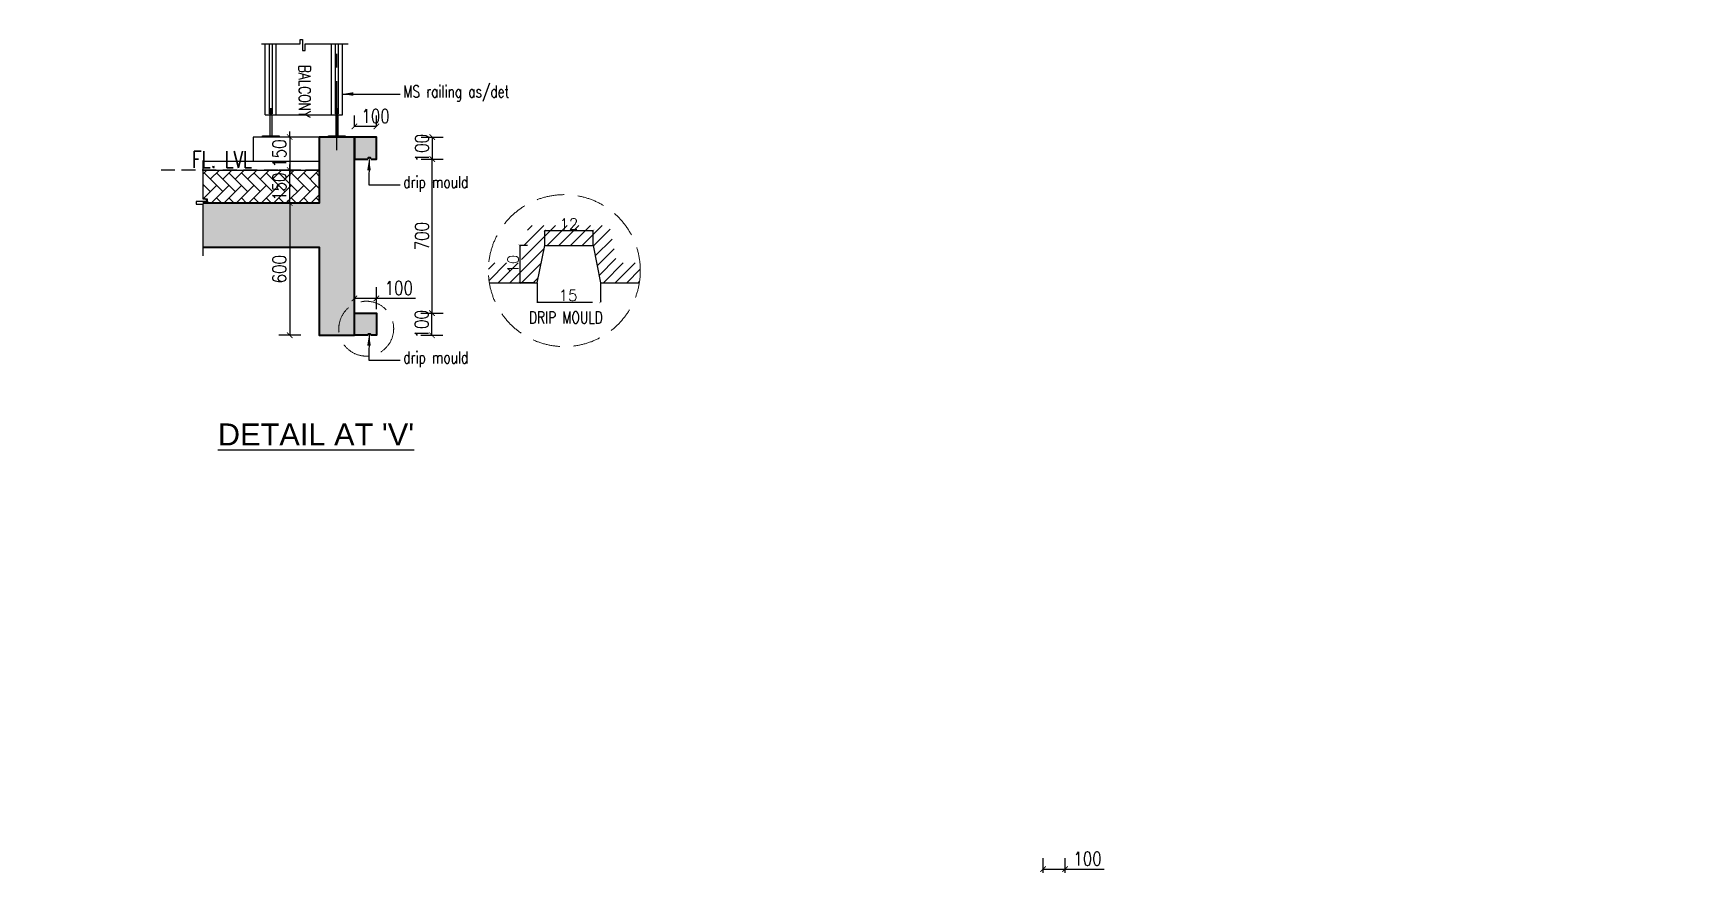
# Model space of a CAD drawing. Header units: millimetres. Extents: x 1066295 to 1300022, y -5734212 to -5454663.
# Drawn here: x 1076948 to 1084496, y -5620089 to -5616257 of the extents above; entities that cross this region are included whole.
import ezdxf

# ---------------------------------------------------------------- set-up
doc = ezdxf.new("R2010")
doc.units = ezdxf.units.MM
doc.header["$LTSCALE"] = 1000
doc.header["$MEASUREMENT"] = 0
for name, pattern in [('AUDIT_D_120904163729-0', [0]), ('T9_PROFILE SECTIONS$0$AUDIT_D_120904163729-0', [0]), ('T9_PROFILE SECTIONS$0$CENTER', [2, 1.25, -0.25, 0.25, -0.25]), ('T9_PROFILE SECTIONS$0$HIDDEN', [0.375, 0.25, -0.125]), ('T9_PROFILE SECTIONS$0$T10(T7 IS SIMILAR BUT MIRROR) - DIMENSION & TEXTING$0$HIDDEN', [0.375, 0.25, -0.125])]:
    doc.linetypes.add(name, pattern=pattern)
doc.layers.get('0').update_dxf_attribs({"linetype": 'AUDIT_D_120904163729-0'})
for name, color, linetype in [('T9_PROFILE SECTIONS$0$A-DETAIL MARKERS', 52, 'T9_PROFILE SECTIONS$0$HIDDEN'), ('T9_PROFILE SECTIONS$0$A-DIM', 2, 'Continuous'), ('T9_PROFILE SECTIONS$0$A-SUNK SLAB', 251, 'T9_PROFILE SECTIONS$0$AUDIT_D_120904163729-0'), ('T9_PROFILE SECTIONS$0$DIMDETAIL', 8, 'Continuous'), ('T9_PROFILE SECTIONS$0$Elev 01', 8, 'Continuous'), ('T9_PROFILE SECTIONS$0$F.F.L', 36, 'Continuous'), ('T9_PROFILE SECTIONS$0$GLASS', 5, 'Continuous'), ('T9_PROFILE SECTIONS$0$HATCH 150', 8, 'Continuous'), ('T9_PROFILE SECTIONS$0$T10(T7 IS SIMILAR BUT MIRROR) - DIMENSION & TEXTING$0$A-DIMENSIONS', 2, 'T9_PROFILE SECTIONS$0$T10(T7 IS SIMILAR BUT MIRROR) - DIMENSION & TEXTING$0$HIDDEN')]:
    doc.layers.add(name, color=color, linetype=linetype)
doc.layers.add('T9_PROFILE SECTIONS$0$A-SLAB', color=3, linetype='Continuous', lineweight=35)
doc.layers.add('T9_PROFILE SECTIONS$0$R0-18-10-2014-T1-1st Podium Floor Plan$0$Text', color=7, linetype='Continuous', lineweight=0)
doc.styles.add('T9_PROFILE SECTIONS$0$AMISH', font='arial.ttf')
doc.styles.add('T9_PROFILE SECTIONS$0$B-AR-ANNO-E DECK FLOOR$0$DIMTEXT', font='SIMPLEX.shx', dxfattribs={"width": 0.75})
doc.styles.add('T9_PROFILE SECTIONS$0$Romans 1', font='romans.shx', dxfattribs={"height": 100})
doc.styles.add('T9_PROFILE SECTIONS$0$text-cmn', font='romans.shx', dxfattribs={"width": 0.8})
doc.dimstyles.new('T9_PROFILE SECTIONS$0$ALPINE S', dxfattribs={"dimscale": 0, "dimtxt": 100, "dimasz": 75, "dimexe": 0, "dimexo": 0, "dimgap": 75, "dimtad": 1, "dimdec": 0, "dimzin": 0, "dimdsep": 46, "dimtxsty": 'T9_PROFILE SECTIONS$0$Romans 1', "dimblk": 'T9_PROFILE SECTIONS$0$_ArchTick', "dimcen": 0.09, "dimclrd": 256, "dimclre": 256, "dimclrt": 7, "dimadec": 0, "dimazin": 0, "dimtfac": 1, "dimtdec": 0, "dimtofl": 0, "dimtmove": 1, "dimatfit": 0, "dimldrblk": 'T9_PROFILE SECTIONS$0$_Open90', "dimfxl": 1, "dimtolj": 1, "dimtzin": 0, "dimarcsym": 0})
doc.dimstyles.new('T9_PROFILE SECTIONS$0$DIM 1-25', dxfattribs={"dimscale": 25, "dimtxt": 2.5, "dimasz": 1, "dimexe": 2, "dimexo": 2, "dimtad": 1, "dimdec": 0, "dimdsep": 46, "dimtxsty": 'T9_PROFILE SECTIONS$0$text-cmn', "dimblk": 'T9_PROFILE SECTIONS$0$_ArchTick', "dimcen": 2, "dimclrd": 1, "dimclre": 1, "dimclrt": 2, "dimadec": 0, "dimazin": 0, "dimtfac": 1, "dimtdec": 0, "dimtix": 1, "dimtmove": 0, "dimatfit": 3, "dimfxl": 2, "dimfxlon": 1, "dimlwd": -1, "dimlwe": -1, "dimarcsym": 0})

# ---------------------------------------------------------------- blocks, each defined once
blk = doc.blocks.new('T9_PROFILE SECTIONS$0$_ArchTick')
at = {"color": 0, "linetype": 'ByBlock', "const_width": 0.15}
blk.add_lwpolyline([(-0.5, -0.5), (0.5, 0.5)], dxfattribs=at)
blk = doc.blocks.new('*D521')
at = {"layer": 'T9_PROFILE SECTIONS$0$DIMDETAIL', "color": 1, "linetype": 'ByBlock', "transparency": 16777216}
for p, q in [((1080152.8, -5614281.9), (1080152.8, -5614231.9)), ((1080252.8, -5614281.9), (1080252.8, -5614231.9)), ((1080252.8, -5614281.9), (1080152.8, -5614281.9))]:
    blk.add_line(p, q, dxfattribs=at)
at = {"layer": 'T9_PROFILE SECTIONS$0$DIMDETAIL', "color": 1, "linetype": 'ByBlock', "transparency": 16777216, "xscale": 25, "yscale": 25, "zscale": 25, "rotation": 180}
blk.add_blockref('T9_PROFILE SECTIONS$0$_ArchTick', (1080152.8, -5614281.9), dxfattribs=at)
at = {"layer": 'T9_PROFILE SECTIONS$0$DIMDETAIL', "color": 1, "linetype": 'ByBlock', "transparency": 16777216, "xscale": 25, "yscale": 25, "zscale": 25}
blk.add_blockref('T9_PROFILE SECTIONS$0$_ArchTick', (1080252.8, -5614281.9), dxfattribs=at)
at = {"layer": 'T9_PROFILE SECTIONS$0$DIMDETAIL', "color": 7, "linetype": 'ByBlock', "transparency": 16777216, "insert": (1080248.6, -5614235.1), "char_height": 62.5, "attachment_point": 5, "style": 'T9_PROFILE SECTIONS$0$text-cmn'}
blk.add_mtext('100', dxfattribs=at)
blk = doc.blocks.new('*D522')
at = {"layer": 'T9_PROFILE SECTIONS$0$DIMDETAIL', "color": 1, "linetype": 'ByBlock', "transparency": 16777216}
for p, q in [((1080455.9, -5614330.3), (1080555.9, -5614330.3)), ((1080505.9, -5614330.3), (1080505.9, -5614430.3)), ((1080455.9, -5614430.3), (1080555.9, -5614430.3))]:
    blk.add_line(p, q, dxfattribs=at)
at = {"layer": 'T9_PROFILE SECTIONS$0$DIMDETAIL', "color": 1, "linetype": 'ByBlock', "transparency": 16777216, "xscale": 25, "yscale": 25, "zscale": 25}
for p, rotation in [((1080505.9, -5614330.3), 90), ((1080505.9, -5614430.3), 270)]:
    blk.add_blockref('T9_PROFILE SECTIONS$0$_ArchTick', p, dxfattribs=dict(at, rotation=rotation))
at = {"layer": 'T9_PROFILE SECTIONS$0$DIMDETAIL', "color": 7, "linetype": 'ByBlock', "transparency": 16777216, "insert": (1080459.1, -5614380.3), "char_height": 62.5, "attachment_point": 5, "rotation": 90, "style": 'T9_PROFILE SECTIONS$0$text-cmn'}
blk.add_mtext('100', dxfattribs=at)
blk = doc.blocks.new('*D523')
at = {"layer": 'T9_PROFILE SECTIONS$0$DIMDETAIL', "color": 1, "linetype": 'ByBlock', "transparency": 16777216}
for p, q in [((1080152.8, -5615112.7), (1080152.8, -5615012.7)), ((1080252.8, -5615112.7), (1080252.8, -5615012.7)), ((1080152.8, -5615062.7), (1080252.8, -5615062.7)), ((1080252.8, -5615062.7), (1080430.5, -5615062.7))]:
    blk.add_line(p, q, dxfattribs=at)
at = {"layer": 'T9_PROFILE SECTIONS$0$DIMDETAIL', "color": 1, "linetype": 'ByBlock', "transparency": 16777216, "xscale": 25, "yscale": 25, "zscale": 25, "rotation": 180}
blk.add_blockref('T9_PROFILE SECTIONS$0$_ArchTick', (1080152.8, -5615062.7), dxfattribs=at)
at = {"layer": 'T9_PROFILE SECTIONS$0$DIMDETAIL', "color": 1, "linetype": 'ByBlock', "transparency": 16777216, "xscale": 25, "yscale": 25, "zscale": 25}
blk.add_blockref('T9_PROFILE SECTIONS$0$_ArchTick', (1080252.8, -5615062.7), dxfattribs=at)
at = {"layer": 'T9_PROFILE SECTIONS$0$DIMDETAIL', "color": 7, "linetype": 'ByBlock', "transparency": 16777216, "insert": (1080354.1, -5615015.8), "char_height": 62.5, "attachment_point": 5, "style": 'T9_PROFILE SECTIONS$0$text-cmn'}
blk.add_mtext('100', dxfattribs=at)
blk = doc.blocks.new('*D524')
at = {"layer": 'T9_PROFILE SECTIONS$0$DIMDETAIL', "color": 1, "linetype": 'ByBlock', "transparency": 16777216}
for p, q in [((1080454.8, -5615130.3), (1080554.8, -5615130.3)), ((1080504.8, -5615230.3), (1080504.8, -5615130.3)), ((1080454.8, -5615230.3), (1080554.8, -5615230.3))]:
    blk.add_line(p, q, dxfattribs=at)
at = {"layer": 'T9_PROFILE SECTIONS$0$DIMDETAIL', "color": 1, "linetype": 'ByBlock', "transparency": 16777216, "xscale": 25, "yscale": 25, "zscale": 25}
for p, rotation in [((1080504.8, -5615130.3), 90), ((1080504.8, -5615230.3), 270)]:
    blk.add_blockref('T9_PROFILE SECTIONS$0$_ArchTick', p, dxfattribs=dict(at, rotation=rotation))
at = {"layer": 'T9_PROFILE SECTIONS$0$DIMDETAIL', "color": 7, "linetype": 'ByBlock', "transparency": 16777216, "insert": (1080457.9, -5615180.3), "char_height": 62.5, "attachment_point": 5, "rotation": 90, "style": 'T9_PROFILE SECTIONS$0$text-cmn'}
blk.add_mtext('100', dxfattribs=at)
blk = doc.blocks.new('*D525')
at = {"layer": 'T9_PROFILE SECTIONS$0$DIMDETAIL', "color": 1, "linetype": 'ByBlock', "transparency": 16777216}
for p, q in [((1079908.7, -5614630.3), (1079808.7, -5614630.3)), ((1079858.7, -5614630.3), (1079858.7, -5615230.3)), ((1079908.7, -5615230.3), (1079808.7, -5615230.3))]:
    blk.add_line(p, q, dxfattribs=at)
at = {"layer": 'T9_PROFILE SECTIONS$0$DIMDETAIL', "color": 1, "linetype": 'ByBlock', "transparency": 16777216, "xscale": 25, "yscale": 25, "zscale": 25}
for p, rotation in [((1079858.7, -5614630.3), 90), ((1079858.7, -5615230.3), 270)]:
    blk.add_blockref('T9_PROFILE SECTIONS$0$_ArchTick', p, dxfattribs=dict(at, rotation=rotation))
at = {"layer": 'T9_PROFILE SECTIONS$0$DIMDETAIL', "color": 7, "linetype": 'ByBlock', "transparency": 16777216, "insert": (1079811.9, -5614930.3), "char_height": 62.5, "attachment_point": 5, "rotation": 90, "style": 'T9_PROFILE SECTIONS$0$text-cmn'}
blk.add_mtext('600', dxfattribs=at)
blk = doc.blocks.new('*D526')
at = {"layer": 'T9_PROFILE SECTIONS$0$DIMDETAIL', "color": 1, "linetype": 'ByBlock', "transparency": 16777216}
for p, q in [((1079908.7, -5614330.3), (1079808.7, -5614330.3)), ((1079858.7, -5614330.3), (1079858.7, -5614305.3)), ((1079858.7, -5614330.3), (1079858.7, -5614480.3)), ((1079908.7, -5614480.3), (1079808.7, -5614480.3)), ((1079858.7, -5614480.3), (1079858.7, -5614505.3))]:
    blk.add_line(p, q, dxfattribs=at)
at = {"layer": 'T9_PROFILE SECTIONS$0$DIMDETAIL', "color": 1, "linetype": 'ByBlock', "transparency": 16777216, "xscale": 25, "yscale": 25, "zscale": 25}
for p, rotation in [((1079858.7, -5614330.3), 270), ((1079858.7, -5614480.3), 90)]:
    blk.add_blockref('T9_PROFILE SECTIONS$0$_ArchTick', p, dxfattribs=dict(at, rotation=rotation))
at = {"layer": 'T9_PROFILE SECTIONS$0$DIMDETAIL', "color": 7, "linetype": 'ByBlock', "transparency": 16777216, "insert": (1079811.9, -5614405.3), "char_height": 62.5, "attachment_point": 5, "rotation": 90, "style": 'T9_PROFILE SECTIONS$0$text-cmn'}
blk.add_mtext('150', dxfattribs=at)
blk = doc.blocks.new('*D527')
at = {"layer": 'T9_PROFILE SECTIONS$0$DIMDETAIL', "color": 1, "linetype": 'ByBlock', "transparency": 16777216}
for p, q in [((1080504.8, -5614430.3), (1080555.9, -5614430.3)), ((1080505.9, -5615130.3), (1080505.9, -5614430.3)), ((1080504.8, -5615130.3), (1080555.9, -5615130.3))]:
    blk.add_line(p, q, dxfattribs=at)
at = {"layer": 'T9_PROFILE SECTIONS$0$DIMDETAIL', "color": 1, "linetype": 'ByBlock', "transparency": 16777216, "xscale": 25, "yscale": 25, "zscale": 25}
for p, rotation in [((1080505.9, -5614430.3), 90), ((1080505.9, -5615130.3), 270)]:
    blk.add_blockref('T9_PROFILE SECTIONS$0$_ArchTick', p, dxfattribs=dict(at, rotation=rotation))
at = {"layer": 'T9_PROFILE SECTIONS$0$DIMDETAIL', "color": 7, "linetype": 'ByBlock', "transparency": 16777216, "insert": (1080459.1, -5614780.3), "char_height": 62.5, "attachment_point": 5, "rotation": 90, "style": 'T9_PROFILE SECTIONS$0$text-cmn'}
blk.add_mtext('700', dxfattribs=at)
blk = doc.blocks.new('*D528')
at = {"layer": 'T9_PROFILE SECTIONS$0$DIMDETAIL', "color": 1, "linetype": 'ByBlock', "transparency": 16777216}
for p, q in [((1079908.7, -5614480.3), (1079808.7, -5614480.3)), ((1079858.7, -5614480.3), (1079858.7, -5614455.3)), ((1079858.7, -5614630.3), (1079858.7, -5614480.3)), ((1079908.7, -5614630.3), (1079808.7, -5614630.3)), ((1079858.7, -5614630.3), (1079858.7, -5614655.3))]:
    blk.add_line(p, q, dxfattribs=at)
at = {"layer": 'T9_PROFILE SECTIONS$0$DIMDETAIL', "color": 1, "linetype": 'ByBlock', "transparency": 16777216, "xscale": 25, "yscale": 25, "zscale": 25}
for p, rotation in [((1079858.7, -5614480.3), 270), ((1079858.7, -5614630.3), 90)]:
    blk.add_blockref('T9_PROFILE SECTIONS$0$_ArchTick', p, dxfattribs=dict(at, rotation=rotation))
at = {"layer": 'T9_PROFILE SECTIONS$0$DIMDETAIL', "color": 7, "linetype": 'ByBlock', "transparency": 16777216, "insert": (1079811.9, -5614555.3), "char_height": 62.5, "attachment_point": 5, "rotation": 90, "style": 'T9_PROFILE SECTIONS$0$text-cmn'}
blk.add_mtext('150', dxfattribs=at)
blk = doc.blocks.new('*D550')
at = {"layer": 'T9_PROFILE SECTIONS$0$DIMDETAIL', "color": 1, "linetype": 'ByBlock', "transparency": 16777216}
for p, q in [((1083281, -5617672.3), (1083281, -5617605)), ((1083281, -5617655), (1083381, -5617655)), ((1083381, -5617672.3), (1083381, -5617605)), ((1083381, -5617655), (1083558.7, -5617655))]:
    blk.add_line(p, q, dxfattribs=at)
at = {"layer": 'T9_PROFILE SECTIONS$0$DIMDETAIL', "color": 1, "linetype": 'ByBlock', "transparency": 16777216, "xscale": 25, "yscale": 25, "zscale": 25, "rotation": 180}
blk.add_blockref('T9_PROFILE SECTIONS$0$_ArchTick', (1083281, -5617655), dxfattribs=at)
at = {"layer": 'T9_PROFILE SECTIONS$0$DIMDETAIL', "color": 1, "linetype": 'ByBlock', "transparency": 16777216, "xscale": 25, "yscale": 25, "zscale": 25}
blk.add_blockref('T9_PROFILE SECTIONS$0$_ArchTick', (1083381, -5617655), dxfattribs=at)
at = {"layer": 'T9_PROFILE SECTIONS$0$DIMDETAIL', "color": 7, "linetype": 'ByBlock', "transparency": 16777216, "insert": (1083482.4, -5617608.1), "char_height": 62.5, "attachment_point": 5, "style": 'T9_PROFILE SECTIONS$0$text-cmn'}
blk.add_mtext('100', dxfattribs=at)
blk = doc.blocks.new('*D562')
at = {"layer": 'T9_PROFILE SECTIONS$0$T10(T7 IS SIMILAR BUT MIRROR) - DIMENSION & TEXTING$0$A-DIMENSIONS', "linetype": 'T9_PROFILE SECTIONS$0$HIDDEN', "lineweight": -2, "transparency": 16777216}
for p, q in [((1080983.4, -5614992.1), (1080983.4, -5615079.5)), ((1081270.3, -5614992.1), (1081270.3, -5615079.5))]:
    blk.add_line(p, q, dxfattribs=at)
at = {"layer": 'T9_PROFILE SECTIONS$0$T10(T7 IS SIMILAR BUT MIRROR) - DIMENSION & TEXTING$0$A-DIMENSIONS', "lineweight": -2, "transparency": 16777216}
blk.add_line((1080983.4, -5615079.5), (1081270.3, -5615079.5), dxfattribs=at)
at = {"layer": 'T9_PROFILE SECTIONS$0$T10(T7 IS SIMILAR BUT MIRROR) - DIMENSION & TEXTING$0$A-DIMENSIONS', "linetype": 'ByBlock', "lineweight": -2, "transparency": 16777216, "xscale": 10, "yscale": 10, "zscale": 10, "rotation": 180}
blk.add_blockref('T9_PROFILE SECTIONS$0$_ArchTick', (1080983.4, -5615079.5), dxfattribs=at)
at = {"layer": 'T9_PROFILE SECTIONS$0$T10(T7 IS SIMILAR BUT MIRROR) - DIMENSION & TEXTING$0$A-DIMENSIONS', "linetype": 'ByBlock', "lineweight": -2, "transparency": 16777216, "xscale": 10, "yscale": 10, "zscale": 10}
blk.add_blockref('T9_PROFILE SECTIONS$0$_ArchTick', (1081270.3, -5615079.5), dxfattribs=at)
at = {"layer": 'T9_PROFILE SECTIONS$0$T10(T7 IS SIMILAR BUT MIRROR) - DIMENSION & TEXTING$0$A-DIMENSIONS', "color": 7, "linetype": 'ByBlock', "transparency": 16777216, "insert": (1081123.1, -5615049.5), "char_height": 100, "attachment_point": 5, "style": 'T9_PROFILE SECTIONS$0$Romans 1'}
blk.add_mtext('\\A1;{\\H0.5x;15}', dxfattribs=at)
blk = doc.blocks.new('T9_PROFILE SECTIONS$0$_Open90')
at = {"color": 0, "linetype": 'ByBlock', "lineweight": -2}
for p, q in [((0, 0), (-1, 0)), ((-0.5, 0.5), (0, 0)), ((0, 0), (-0.5, -0.5))]:
    blk.add_line(p, q, dxfattribs=at)
blk = doc.blocks.new('*D563')
at = {"layer": 'T9_PROFILE SECTIONS$0$T10(T7 IS SIMILAR BUT MIRROR) - DIMENSION & TEXTING$0$A-DIMENSIONS', "linetype": 'T9_PROFILE SECTIONS$0$HIDDEN', "lineweight": -2, "transparency": 16777216}
for p, q in [((1080938.9, -5614823.3), (1080903.5, -5614823.3)), ((1080972.6, -5614992.1), (1080903.5, -5614992.1))]:
    blk.add_line(p, q, dxfattribs=at)
at = {"layer": 'T9_PROFILE SECTIONS$0$T10(T7 IS SIMILAR BUT MIRROR) - DIMENSION & TEXTING$0$A-DIMENSIONS', "lineweight": -2, "transparency": 16777216}
blk.add_line((1080903.5, -5614823.3), (1080903.5, -5614992.1), dxfattribs=at)
at = {"layer": 'T9_PROFILE SECTIONS$0$T10(T7 IS SIMILAR BUT MIRROR) - DIMENSION & TEXTING$0$A-DIMENSIONS', "linetype": 'ByBlock', "lineweight": -2, "transparency": 16777216, "xscale": 10, "yscale": 10, "zscale": 10}
for p, rotation in [((1080903.5, -5614823.3), 90), ((1080903.5, -5614992.1), 270)]:
    blk.add_blockref('T9_PROFILE SECTIONS$0$_ArchTick', p, dxfattribs=dict(at, rotation=rotation))
at = {"layer": 'T9_PROFILE SECTIONS$0$T10(T7 IS SIMILAR BUT MIRROR) - DIMENSION & TEXTING$0$A-DIMENSIONS', "color": 7, "linetype": 'ByBlock', "transparency": 16777216, "insert": (1080873.5, -5614907.7), "char_height": 100, "attachment_point": 5, "rotation": 90, "style": 'T9_PROFILE SECTIONS$0$Romans 1'}
blk.add_mtext('\\A1;{\\H0.5x;10}', dxfattribs=at)
blk = doc.blocks.new('*D564')
at = {"layer": 'T9_PROFILE SECTIONS$0$T10(T7 IS SIMILAR BUT MIRROR) - DIMENSION & TEXTING$0$A-DIMENSIONS', "linetype": 'T9_PROFILE SECTIONS$0$HIDDEN', "lineweight": -2, "transparency": 16777216}
for p, q in [((1081017.1, -5614823.3), (1081017.1, -5614755)), ((1081236.5, -5614823.3), (1081236.5, -5614755))]:
    blk.add_line(p, q, dxfattribs=at)
at = {"layer": 'T9_PROFILE SECTIONS$0$T10(T7 IS SIMILAR BUT MIRROR) - DIMENSION & TEXTING$0$A-DIMENSIONS', "lineweight": -2, "transparency": 16777216}
blk.add_line((1081017.1, -5614755), (1081236.5, -5614755), dxfattribs=at)
at = {"layer": 'T9_PROFILE SECTIONS$0$T10(T7 IS SIMILAR BUT MIRROR) - DIMENSION & TEXTING$0$A-DIMENSIONS', "linetype": 'ByBlock', "lineweight": -2, "transparency": 16777216, "xscale": 10, "yscale": 10, "zscale": 10, "rotation": 180}
blk.add_blockref('T9_PROFILE SECTIONS$0$_ArchTick', (1081017.1, -5614755), dxfattribs=at)
at = {"layer": 'T9_PROFILE SECTIONS$0$T10(T7 IS SIMILAR BUT MIRROR) - DIMENSION & TEXTING$0$A-DIMENSIONS', "linetype": 'ByBlock', "lineweight": -2, "transparency": 16777216, "xscale": 10, "yscale": 10, "zscale": 10}
blk.add_blockref('T9_PROFILE SECTIONS$0$_ArchTick', (1081236.5, -5614755), dxfattribs=at)
at = {"layer": 'T9_PROFILE SECTIONS$0$T10(T7 IS SIMILAR BUT MIRROR) - DIMENSION & TEXTING$0$A-DIMENSIONS', "color": 7, "linetype": 'ByBlock', "transparency": 16777216, "insert": (1081126.8, -5614725), "char_height": 100, "attachment_point": 5, "style": 'T9_PROFILE SECTIONS$0$Romans 1'}
blk.add_mtext('\\A1;{\\H0.5x;12}', dxfattribs=at)
blk = doc.blocks.new('T9_PROFILE SECTIONS')
at = {"layer": 'T9_PROFILE SECTIONS$0$A-DIM', "ltscale": 0.7}
blk.add_hatch(color=8, dxfattribs=at).paths.add_polyline_path([(1080066.777, -5614200.3085), (1080078.777, -5614200.3085), (1080078.777, -5614225.3085), (1080066.777, -5614225.3085)])
at = {"layer": 'T9_PROFILE SECTIONS$0$A-SUNK SLAB', "linetype": 'ByBlock'}
h = blk.add_hatch(dxfattribs=at)
h.set_pattern_fill('AR-HBONE', color=256, scale=10)
h.set_pattern_definition([(135, (-4601842.21, -6937852.103), (-56.5685425, 1e-14), [120, -40]), (225, (-4601870.494, -6937823.82), (-56.5685425, 1e-14), [120, -40])])
h.paths.add_polyline_path([(1079464.1518, -5614480.3085), (1079464.1518, -5614630.3085), (1079992.8063, -5614630.3085), (1079992.8063, -5614480.3085)])
at = {"layer": 'T9_PROFILE SECTIONS$0$Elev 01', "ltscale": 0.7}
blk.add_hatch(color=8, dxfattribs=at).paths.add_polyline_path([(1079778.7936, -5614200.3085), (1079778.7936, -5614225.3085), (1079766.7936, -5614225.3085), (1079766.7936, -5614200.3085)])
at = {"layer": 'T9_PROFILE SECTIONS$0$HATCH 150'}
h = blk.add_hatch(color=8, dxfattribs=at)
h.dxf.hatch_style = 1
h.paths.add_polyline_path([(1079464.1518, -5614630.3085), (1079464.1518, -5614830.3085), (1079992.8063, -5614830.3085), (1079992.8063, -5615230.3085), (1080152.8063, -5615230.3085), (1080152.8063, -5614330.3085), (1079992.8063, -5614330.3085), (1079992.8063, -5614630.3085)])
h = blk.add_hatch(dxfattribs=at)
h.set_pattern_fill('AR-SAND', color=8, scale=10)
h.set_pattern_definition([(127.5, (-4601842.21, -6945508.986), (-19.26823769, -0.62993358), [0, -15.2, 0, -17, 0, -16.25]), (97.5, (-4601842.21, -6945508.986), (-28.22146065, 17.69776705), [0, -8.2, 0, -13.7, 0, -5.25]), (57.5, (-4601842.21, -6945521.286), (-0.056590535, 31.141418618), [0, -5, 0, -18, 0, -23.5]), (47.5, (-4601842.21, -6945521.286), (-8.77675565, 30.06126605), [0, -2.5, 0, -11.8, 0, -13.5])])
edge = h.paths.add_edge_path()
edge.add_line((1080213.4199, -5615230.3085), (1080152.8063, -5615230.3085))
edge.add_line((1080152.8063, -5615230.3085), (1080152.8063, -5615130.3085))
edge.add_line((1080152.8063, -5615130.3085), (1080252.8063, -5615130.3085))
edge.add_line((1080252.8063, -5615130.3085), (1080252.8063, -5615230.3085))
edge.add_line((1080252.8063, -5615230.3085), (1080227.4053, -5615230.3085))
edge = h.paths.add_edge_path()
edge.add_line((1080227.4053, -5614430.3085), (1080252.8063, -5614430.3085))
edge.add_line((1080252.8063, -5614430.3085), (1080252.8063, -5614330.3085))
edge.add_line((1080252.8063, -5614330.3085), (1080152.8063, -5614330.3085))
edge.add_line((1080152.8063, -5614330.3085), (1080152.8063, -5614430.3085))
edge.add_line((1080152.8063, -5614430.3085), (1080213.4199, -5614430.3085))
at = {"layer": 'T9_PROFILE SECTIONS$0$T10(T7 IS SIMILAR BUT MIRROR) - DIMENSION & TEXTING$0$A-DIMENSIONS', "linetype": 'ByBlock'}
h = blk.add_hatch(dxfattribs=at)
h.set_pattern_fill('ANSI31', color=8, scale=300)
h.set_pattern_definition([(45, (-2155943.11, 11235925.79), (-26.516504294, 26.516504294), [])])
edge = h.paths.add_edge_path()
edge.add_arc((1081106.128, -5614936.9479), 345.0844, 174.09508998, 189.19655867)
edge.add_line((1080765.4794, -5614992.0999), (1080983.3833, -5614992.0999))
edge.add_line((1080983.3833, -5614992.0999), (1081017.1333, -5614823.3499))
edge.add_line((1081017.1333, -5614823.3499), (1081236.5083, -5614823.3499))
edge.add_line((1081236.5083, -5614823.3499), (1081270.2583, -5614992.0999))
edge.add_line((1081270.2583, -5614992.0999), (1081446.7766, -5614992.0999))
edge.add_arc((1081106.128, -5614936.9479), 345.0844, 350.80344133, 365.90491002)
edge.add_line((1081449.3813, -5614901.4464), (1081344.5764, -5614901.4464))
edge.add_line((1081344.5764, -5614901.4464), (1081310.8264, -5614732.6964))
edge.add_line((1081310.8264, -5614732.6964), (1080942.8151, -5614732.6964))
edge.add_line((1080942.8151, -5614732.6964), (1080909.0651, -5614901.4464))
edge.add_line((1080909.0651, -5614901.4464), (1080762.8746, -5614901.4464))
at = {"color": 8, "linetype": 'T9_PROFILE SECTIONS$0$HIDDEN', "ltscale": 0.25}
blk.add_line((1079992.8063, -5614480.3085, -0.0002), (1079253.263, -5614480.3085, -0.0002), dxfattribs=at)
at = {"layer": 'T9_PROFILE SECTIONS$0$A-DIM', "ltscale": 0.7}
for p, q in [((1080047.8063, -5614229.9085, -0.0002), (1080047.8063, -5613906.7451, -0.0002)), ((1080097.8063, -5614229.9085, -0.0002), (1080097.8063, -5613906.7451, -0.0002)), ((1080047.8063, -5614229.9085, -0.0002), (1080097.8063, -5614229.9085, -0.0002)), ((1080067.8063, -5614229.9085, -0.0002), (1080067.8063, -5614325.3085, -0.0002)), ((1080077.8063, -5614229.9085, -0.0002), (1080077.8063, -5614325.3085, -0.0002))]:
    blk.add_line(p, q, dxfattribs=at)
at = {"layer": 'T9_PROFILE SECTIONS$0$A-DIM', "color": 5, "linetype": 'T9_PROFILE SECTIONS$0$CENTER', "ltscale": 0.25}
blk.add_line((1080072.8063, -5614389.3016, -0.0002), (1080072.8063, -5613906.7451, -0.0002), dxfattribs=at)
at = {"layer": 'T9_PROFILE SECTIONS$0$A-DIM', "ltscale": 0.7, "elevation": -0.0002}
blk.add_lwpolyline([(1080035.3063, -5614325.3085), (1080110.3063, -5614325.3085), (1080110.3063, -5614330.3085), (1080035.3063, -5614330.3085)], close=True, dxfattribs=at)
at = {"layer": 'T9_PROFILE SECTIONS$0$A-SLAB', "linetype": 'ByBlock', "elevation": -0.0002}
for points in [[(1079464.1518, -5614830.3085), (1079992.8063, -5614830.3085), (1079992.8063, -5615230.3085), (1080152.8063, -5615230.3085), (1080152.8063, -5614330.3085), (1079992.8063, -5614330.3085), (1079992.8063, -5614480.3085), (1079992.8063, -5614630.3085), (1079464.1518, -5614630.3085)], [(1080227.4053, -5614430.3085), (1080252.8063, -5614430.3085), (1080252.8063, -5614330.3085), (1080152.8063, -5614330.3085), (1080152.8063, -5614430.3085), (1080213.4199, -5614430.3085)], [(1080213.4199, -5615230.3085), (1080152.8063, -5615230.3085), (1080152.8063, -5615130.3085), (1080252.8063, -5615130.3085), (1080252.8063, -5615230.3085), (1080227.4053, -5615230.3085)]]:
    blk.add_lwpolyline(points, dxfattribs=at)
at = {"layer": 'T9_PROFILE SECTIONS$0$A-SLAB', "linetype": 'ByBlock'}
for points in [[(1080227.4126, -5614430.3268), (1080225.4126, -5614425.3268), (1080215.4126, -5614425.3268), (1080213.4126, -5614430.3268)], [(1080227.4126, -5615230.3267), (1080225.4126, -5615225.3267), (1080215.4126, -5615225.3267), (1080213.4126, -5615230.3267)]]:
    blk.add_lwpolyline(points, dxfattribs=at)
at = {"layer": 'T9_PROFILE SECTIONS$0$A-SUNK SLAB', "linetype": 'ByBlock', "elevation": -0.0002}
blk.add_lwpolyline([(1079464.1518, -5614480.3085), (1079992.8063, -5614480.3085), (1079992.8063, -5614630.3085), (1079464.1518, -5614630.3085)], dxfattribs=at)
at = {"layer": 'T9_PROFILE SECTIONS$0$Elev 01', "ltscale": 0.7}
for p, q in [((1079747.823, -5614229.9085, -0.0002), (1079747.823, -5613906.7451, -0.0002)), ((1079797.823, -5614229.9085, -0.0002), (1079797.823, -5613906.7451, -0.0002)), ((1079747.823, -5614229.9085, -0.0002), (1079797.823, -5614229.9085, -0.0002)), ((1079767.823, -5614229.9085, -0.0002), (1079767.823, -5614325.3085, -0.0002)), ((1079777.823, -5614229.9085, -0.0002), (1079777.823, -5614325.3085, -0.0002)), ((1079797.823, -5614229.9085, -0.0002), (1080047.8063, -5614229.9085, -0.0002))]:
    blk.add_line(p, q, dxfattribs=at)
at = {"layer": 'T9_PROFILE SECTIONS$0$Elev 01', "ltscale": 0.7, "elevation": -0.0002}
for points in [[(1079730.823, -5613906.7451), (1079905.6518, -5613906.7451), (1079905.6518, -5613887.2451), (1079917.1518, -5613887.2451), (1079917.1518, -5613937.2451), (1079928.6518, -5613937.2451), (1079928.6518, -5613906.7451), (1080124.6518, -5613906.7451)], [(1079778.7936, -5613906.7451), (1079778.7936, -5614225.3085), (1079766.7936, -5614225.3085), (1079766.7936, -5613906.7451)], [(1079464.1518, -5614436.4796), (1079464.1518, -5614611.3085), (1079483.6518, -5614611.3085), (1079483.6518, -5614622.8085), (1079433.6518, -5614622.8085), (1079433.6518, -5614634.3085), (1079464.1518, -5614634.3085), (1079464.1518, -5614870.3085)]]:
    blk.add_lwpolyline(points, dxfattribs=at)
for points in [[(1079778.7936, -5614200.3085), (1079778.7936, -5614225.3085), (1079766.7936, -5614225.3085), (1079766.7936, -5614200.3085)], [(1079735.323, -5614325.3085), (1079810.323, -5614325.3085), (1079810.323, -5614330.3085), (1079735.323, -5614330.3085)]]:
    blk.add_lwpolyline(points, close=True, dxfattribs=at)
at = {"layer": 'T9_PROFILE SECTIONS$0$Elev 01', "linetype": 'ByBlock', "elevation": -0.0002}
blk.add_lwpolyline([(1079992.8063, -5614330.3085), (1079692.823, -5614330.3085), (1079692.823, -5614440.3085)], dxfattribs=at)
at = {"layer": 'T9_PROFILE SECTIONS$0$F.F.L', "linetype": 'Continuous', "ltscale": 0.1, "elevation": -0.0002}
blk.add_lwpolyline([(1079464.1518, -5614440.3085), (1079992.8063, -5614440.3085)], dxfattribs=at)
at = {"layer": 'T9_PROFILE SECTIONS$0$GLASS', "ltscale": 0.7, "elevation": -0.0002}
blk.add_lwpolyline([(1080078.777, -5613906.7451), (1080078.777, -5614225.3085), (1080066.777, -5614225.3085), (1080066.777, -5613906.7451)], dxfattribs=at)
blk.add_lwpolyline([(1080078.777, -5614200.3085), (1080078.777, -5614225.3085), (1080066.777, -5614225.3085), (1080066.777, -5614200.3085)], close=True, dxfattribs=at)
at = {"layer": 'T9_PROFILE SECTIONS$0$R0-18-10-2014-T1-1st Podium Floor Plan$0$Text', "linetype": 'T9_PROFILE SECTIONS$0$HIDDEN', "ltscale": 0.5}
for centre, radius in [((1081106.128, -5614936.9479), 345.0844), ((1080206.299, -5615200.6202), 124.5885)]:
    blk.add_circle(centre, radius, dxfattribs=at)
at = {"layer": 'T9_PROFILE SECTIONS$0$T10(T7 IS SIMILAR BUT MIRROR) - DIMENSION & TEXTING$0$A-DIMENSIONS', "linetype": 'ByBlock', "elevation": -0.0002}
blk.add_lwpolyline([(1079992.8063, -5614440.3085), (1079992.8063, -5614330.3085), (1080152.8063, -5614330.3085)], dxfattribs=at)
at = {"layer": 'T9_PROFILE SECTIONS$0$T10(T7 IS SIMILAR BUT MIRROR) - DIMENSION & TEXTING$0$A-DIMENSIONS', "color": 3, "linetype": 'ByBlock'}
blk.add_lwpolyline([(1080765.4794, -5614992.0999), (1080983.3833, -5614992.0999), (1081017.1333, -5614823.3499), (1081236.5083, -5614823.3499), (1081270.2583, -5614992.0999), (1081446.7766, -5614992.0999)], dxfattribs=at)
at = {"layer": 'T9_PROFILE SECTIONS$0$T10(T7 IS SIMILAR BUT MIRROR) - DIMENSION & TEXTING$0$A-DIMENSIONS', "linetype": 'ByBlock'}
blk.add_circle((1080913.8262, -5610921.0339), 12874.0202, dxfattribs=at)
at = {"layer": 'T9_PROFILE SECTIONS$0$A-DETAIL MARKERS', "color": 7, "linetype": 'ByBlock', "insert": (1078952.1384, -5615630.9005), "char_height": 100, "attachment_point": 1, "style": 'T9_PROFILE SECTIONS$0$AMISH'}
blk.add_mtext_dynamic_manual_height_columns("\\pi580.0399;{\\LDETAIL AT 'V'}", width=2034.5, gutter_width=500, heights=[0], dxfattribs=at)
at = {"layer": 'T9_PROFILE SECTIONS$0$DIMDETAIL', "color": 7, "style": 'T9_PROFILE SECTIONS$0$B-AR-ANNO-E DECK FLOOR$0$DIMTEXT', "width": 0.75}
blk.add_text('BALCONY', height=54, rotation=270, dxfattribs=at).set_placement((1079899.8097, -5614002.5061, -0.4094))
for s, height, p in [('MS railing as/det', 54, (1080374.4128, -5614150.0873, -0.4094)), ('FL. LVL', 75, (1079415.7395, -5614469.926, 0.5687)), ('drip mould', 54, (1080374.4128, -5614561.5873, -0.4094)), ('DRIP MOULD', 54, (1080945.8324, -5615176.5884, -0.4094)), ('drip mould', 54, (1080374.4128, -5615358.0189, -0.4094))]:
    blk.add_text(s, height=height, dxfattribs=at).set_placement(p)
at = {"layer": 'T9_PROFILE SECTIONS$0$DIMDETAIL', "linetype": 'ByBlock'}
for base, p1, p2, picture, middle in [((1080152.8063, -5614281.9469), (1080252.8063, -5614330.3085), (1080152.8063, -5614330.3085, -0.0002), '*D521', (1080248.604, -5614281.9469)), ((1080152.8063, -5615062.6677), (1080252.8063, -5615230.3085), (1080152.8063, -5615230.3085, -0.0002), '*D523', (1080354.1456, -5615062.6677)), ((1083281.043, -5617655.008, -0.01), (1083381.043, -5617722.3417, -0.0102), (1083281.043, -5617722.3417, -0.0102), '*D550', (1083482.3823, -5617655.008, -0.01))]:
    dim = blk.add_linear_dim(base=base, p1=p1, p2=p2, dimstyle='T9_PROFILE SECTIONS$0$DIM 1-25', override={"dimclrt": 7}, dxfattribs=at)
    dim.commit()
    dim.dimension.update_dxf_attribs({"geometry": picture, "text_midpoint": middle, "dimtype": 128})
for base, p1, p2, angle, picture, middle in [((1079858.7371, -5614480.3085), (1079992.7715, -5614330.3081), (1079992.7715, -5614480.3085), 90, '*D526', (1079811.8621, -5614405.3083)), ((1080505.94, -5614430.3085), (1080454.763, -5615130.3085), (1080454.763, -5614430.3085), 90, '*D527', (1080459.065, -5614780.3085)), ((1079858.7371, -5614480.3085), (1079992.7715, -5614630.3089), (1079992.7715, -5614480.3085), 270, '*D528', (1079811.8621, -5614555.3087)), ((1079858.7371, -5615230.3085, 0.0098), (1079992.7715, -5614630.3089), (1079992.8063, -5615230.3085, -0.0002), 90, '*D525', (1079811.8621, -5614930.3087, 0.0098))]:
    dim = blk.add_linear_dim(base=base, p1=p1, p2=p2, angle=angle, dimstyle='T9_PROFILE SECTIONS$0$DIM 1-25', override={"dimclrt": 7}, dxfattribs=at)
    dim.commit()
    dim.dimension.update_dxf_attribs({"geometry": picture, "text_midpoint": middle})
for base, p1, p2, angle, picture, middle in [((1080505.94, -5614430.3085), (1080252.8063, -5614330.3085), (1080252.8063, -5614430.3085, -0.0002), 90, '*D522', (1080505.94, -5614380.3085)), ((1080504.763, -5615130.3085), (1080252.8063, -5615230.3085), (1080252.8063, -5615130.3085, -0.0002), 270, '*D524', (1080504.763, -5615180.3085))]:
    dim = blk.add_linear_dim(base=base, p1=p1, p2=p2, angle=angle, dimstyle='T9_PROFILE SECTIONS$0$DIM 1-25', override={"dimclrt": 7}, dxfattribs=at)
    dim.commit()
    dim.dimension.update_dxf_attribs({"geometry": picture, "text_midpoint": middle, "dimtype": 128})
at = {"layer": 'T9_PROFILE SECTIONS$0$T10(T7 IS SIMILAR BUT MIRROR) - DIMENSION & TEXTING$0$A-DIMENSIONS', "linetype": 'ByBlock'}
for base, p1, p2, text, picture, middle in [((1081236.5083, -5614755.0392), (1081017.1333, -5614823.3499), (1081236.5083, -5614823.3499), '{\\H0.5x;12}', '*D564', (1081126.8208, -5614755.0392)), ((1081270.2583, -5615079.515), (1080983.3833, -5614992.0999), (1081270.2583, -5614992.0999), '{\\H0.5x;15}', '*D562', (1081123.1435, -5615079.515))]:
    dim = blk.add_linear_dim(base=base, p1=p1, p2=p2, text=text, dimstyle='T9_PROFILE SECTIONS$0$ALPINE S', override={"dimscale": 1, "dimtxt": 25, "dimasz": 10, "dimgap": 5, "dimfxl": 5, "dimarcsym": 1}, dxfattribs=at)
    dim.commit()
    dim.dimension.update_dxf_attribs({"geometry": picture, "text_midpoint": middle, "dimtype": 128})
dim = blk.add_linear_dim(base=(1080903.5312, -5614992.0999), p1=(1080938.8791, -5614823.3499), p2=(1080972.6291, -5614992.0999), angle=90, text='{\\H0.5x;10}', dimstyle='T9_PROFILE SECTIONS$0$ALPINE S', override={"dimscale": 1, "dimtxt": 25, "dimasz": 10, "dimgap": 5, "dimfxl": 5, "dimarcsym": 1}, dxfattribs=at)
dim.commit()
dim.dimension.update_dxf_attribs({"geometry": '*D563', "text_midpoint": (1080873.5312, -5614907.7249)})
at = {"layer": 'T9_PROFILE SECTIONS$0$DIMDETAIL'}
for points in [[(1080097.8063, -5614134.7451), (1080218.8162, -5614134.9868), (1080360.1759, -5614134.9868)], [(1080218.9676, -5614431.4711), (1080218.8162, -5614546.4868), (1080360.1759, -5614546.4868)], [(1080218.9676, -5615227.9027), (1080218.8162, -5615342.9185), (1080360.1759, -5615342.9185)]]:
    blk.add_leader(points, dimstyle='T9_PROFILE SECTIONS$0$DIM 1-25', override={"dimasz": 2, "dimgap": 0.625, "dimtad": 0}, dxfattribs=at)

msp = doc.modelspace()

# ---------------------------------------------------------------- block references
at = {"linetype": 'ByBlock'}
msp.add_blockref('T9_PROFILE SECTIONS', (-1745.2, -2398.4, 0.4), dxfattribs=at)

doc.saveas('drawing.dxf')
